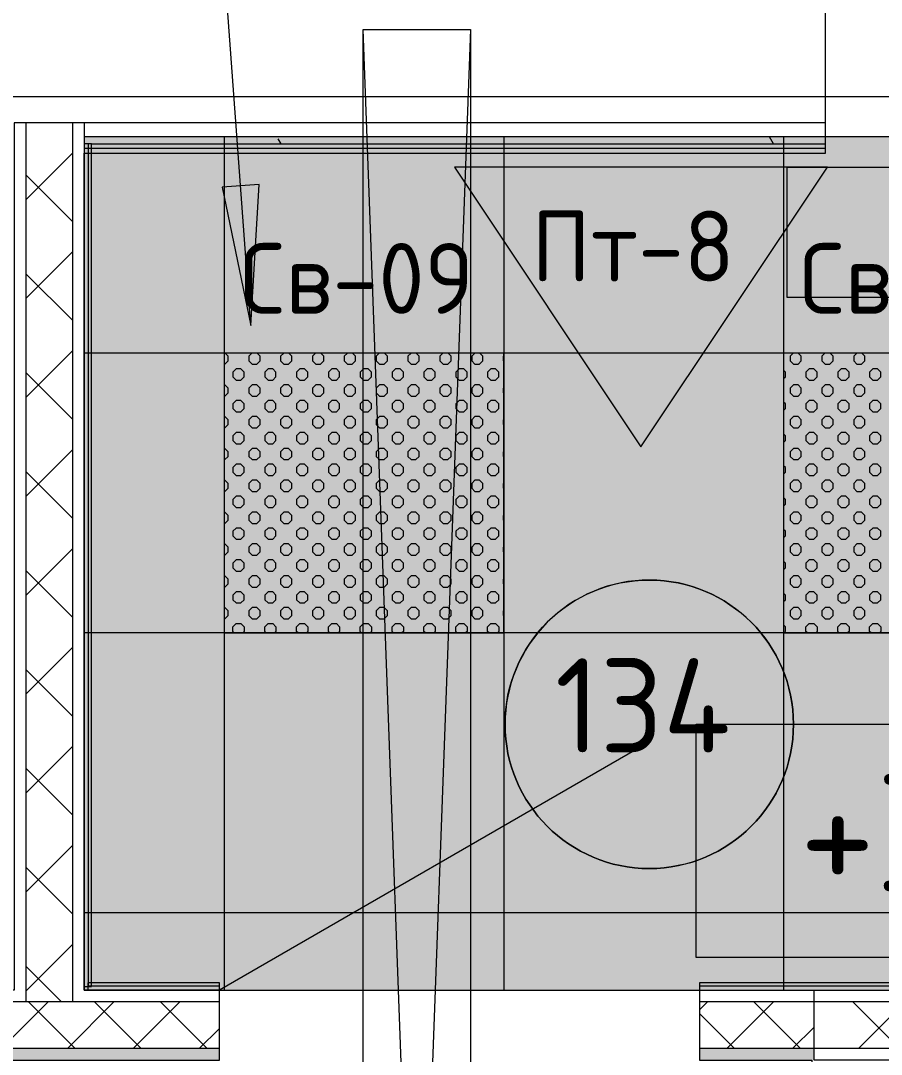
# Model space of a CAD drawing. Header units: millimetres. Extents: x -13069 to 207500, y -71366 to 56785.
# Drawn here: x 170063 to 171909, y 42970 to 45186 of the extents above; entities that cross this region are included whole.
import ezdxf

# ---------------------------------------------------------------- set-up
doc = ezdxf.new("R2010")
doc.units = ezdxf.units.MM
for name, color, linetype, true_color in [('PDF _зоны-номер помещения', 7, 'Continuous', 0xffffff), ('PDF _Ригели', 7, 'Continuous', 0x959595), ('PDF _светильники', 7, 'Continuous', 0xffffff)]:
    doc.layers.add(name, color=color, linetype=linetype, true_color=true_color)
for name, color, linetype in [('PDF _Подложка без мебели', 7, 'Continuous'), ('PDF _Потолки - марка', 7, 'Continuous'), ('PDF _Текст', 7, 'Continuous')]:
    doc.layers.add(name, color=color, linetype=linetype)
doc.layers.add('PDF _Потолки', color=7, linetype='Continuous', lineweight=5, true_color=0x535353)
doc.styles.add('PDF GOST Common', font='GOST_Common.ttf')

msp = doc.modelspace()

# ---------------------------------------------------------------- hatches: boundary and pattern name
at = {"layer": 'PDF _Потолки', "true_color": 0xcae6ff, "transparency": 33554559}
msp.add_hatch(color=254, dxfattribs=at).paths.add_polyline_path([(170199.223, 44937.242), (173189.024, 44937.242), (173189.024, 44767.142), (173775.022, 44767.142), (173789.823, 43107.142), (170199.223, 43107.142)])

# ---------------------------------------------------------------- linework, layer by layer
at = {"layer": 'PDF _зоны-номер помещения', "color": 7, "lineweight": 13}
msp.add_lwpolyline([(171411.32, 43986.642, 0.4142145), (171101.921, 43677.342, 0.41421263), (171411.32, 43368.041, 0.41415967), (171720.622, 43677.342, 0.41416154)], format="xyb", close=True, dxfattribs=at)
at = {"layer": 'PDF _зоны-номер помещения', "color": 7, "lineweight": 0}
msp.add_circle((171411.285, 43677.359), 309.337, dxfattribs=at)
at = {"layer": 'PDF _Подложка без мебели', "lineweight": 18}
for points in [[(170199.223, 44967.142), (170199.223, 44902.142), (171789.024, 44902.142), (171789.024, 44967.142), (171789.024, 45477.142), (173189.024, 45477.142), (172323.02, 45977.142)], [(171789.024, 44967.142), (170061.021, 44967.142), (170049.223, 44967.142), (170049.223, 43107.142), (169964.219, 43107.142), (169964.219, 42957.142), (170489.219, 42957.142), (170489.219, 43123.042), (170207.121, 43123.042), (170207.121, 43107.142)], [(170074.223, 44967.142), (170074.223, 43082.142)], [(170174.223, 44967.142), (170174.223, 43082.142)], [(171789.024, 44937.142), (170211.821, 44937.142), (170199.223, 44937.142)], [(170621.623, 44922.142), (170615.422, 44932.842)], [(171677.421, 44922.142), (171668.821, 44937.142)], [(170199.223, 43115.142), (170215.123, 43115.142), (170215.123, 44922.142), (171789.024, 44922.142)], [(170215.123, 44922.142), (170199.223, 44922.142)], [(170199.223, 44913.142), (171789.024, 44913.142)], [(170208.219, 43115.142), (170208.219, 44922.142)], [(170074.223, 44802.342), (170174.223, 44902.342)], [(171398.521, 43632.142), (170489.219, 43107.142), (170207.121, 43107.142), (170199.223, 43107.142), (170199.223, 43115.142), (170199.223, 44902.142)], [(170174.223, 44755.742), (170074.223, 44855.742)], [(170074.223, 44590.242), (170174.223, 44690.242)], [(170174.223, 44543.642), (170074.223, 44643.642)], [(170074.223, 44378.143), (170174.223, 44478.143)], [(170174.223, 44331.442), (170074.223, 44431.442)], [(170074.223, 44165.942), (170174.223, 44265.942)], [(170174.223, 44119.342), (170074.223, 44219.342)], [(170074.223, 43953.842), (170174.223, 44053.842)], [(170174.223, 43907.243), (170074.223, 44007.243)], [(170074.223, 43741.741), (170174.223, 43841.741)], [(170174.223, 43695.042), (170074.223, 43795.042)], [(170074.223, 43529.542), (170174.223, 43629.542)], [(170174.223, 43482.942), (170074.223, 43582.942)], [(170074.223, 43317.442), (170174.223, 43417.442)], [(170174.223, 43270.841), (170074.223, 43370.841)], [(170074.223, 43105.342), (170174.223, 43205.342)], [(170150.724, 43082.142), (170074.223, 43158.642)], [(170489.219, 43116.142), (170207.121, 43116.142)], [(171519.224, 43107.142), (173788.023, 43107.142), (173788.023, 43123.042), (171519.224, 43123.042), (171519.224, 42957.142), (171760.02, 42957.142), (171760.02, 42667.543), (171925.92, 42667.543), (172450.92, 41758.242)], [(173788.023, 43116.142), (171519.224, 43116.142)], [(173810.319, 42957.142), (171764.72, 42957.142), (171764.72, 43107.142)], [(170489.219, 43082.142), (169964.219, 43082.142)], [(173809.324, 43082.142), (171519.224, 43082.142)], [(171847.721, 43082.142), (171947.721, 42982.142)], [(171960.221, 43082.142), (171860.221, 42982.142)], [(170489.219, 42982.142), (169964.219, 42982.142)], [(173810.124, 42982.142), (171519.224, 42982.142)]]:
    msp.add_lwpolyline(points, dxfattribs=at)
msp.add_lwpolyline([(107330.522, 45023.342, -0.41418731), (106930.522, 44623.342, -0.41428041), (106530.522, 45023.342, -0.4142805), (106930.522, 45423.342, -0.41418741), (107330.522, 45023.342), (174981.919, 45023.342)], format="xyb", dxfattribs=at)
msp.add_lwpolyline([(173286.924, 44592.342), (171706.919, 44592.342), (171706.919, 44872.342), (173286.924, 44872.342)], close=True, dxfattribs=at)
at = {"layer": 'PDF _Подложка без мебели', "color": 250, "lineweight": 18, "true_color": 0x1d1d1d}
for points in [[(170021.72, 42982.142), (170121.72, 43082.142)], [(170179.924, 42982.142), (170079.924, 43082.142)], [(170163.224, 42982.142), (170263.224, 43082.142)], [(170321.421, 42982.142), (170221.421, 43082.142)], [(170304.624, 42982.142), (170404.624, 43082.142)], [(170462.822, 42982.142), (170362.822, 43082.142)], [(171519.224, 43065.342), (171536.021, 43082.142)], [(171577.421, 42982.142), (171677.421, 43082.142)], [(171735.624, 42982.142), (171635.624, 43082.142)], [(171594.224, 42982.142), (171519.224, 43057.142)], [(170446.025, 42982.142), (170489.219, 43025.343)], [(171718.821, 42982.142), (171764.72, 43028.143)]]:
    msp.add_lwpolyline(points, dxfattribs=at)
at = {"layer": 'PDF _Подложка без мебели', "lineweight": 0, "transparency": 33554559}
for points in [[(169964.219, 42982.142), (170489.219, 42982.142), (169964.219, 42957.142), (170489.219, 42957.142)], [(171764.72, 42982.142), (171764.72, 42957.142), (171519.224, 42982.142), (171519.224, 42957.142)]]:
    msp.add_solid(points, dxfattribs=at)
at = {"layer": 'PDF _Потолки', "color": 7, "lineweight": 13}
msp.add_lwpolyline([(170199.223, 44937.242), (170199.223, 43107.142), (173789.823, 43107.142), (173775.022, 44767.142), (173189.024, 44767.142), (173189.024, 44937.242)], close=True, dxfattribs=at)
for points in [[(170499.223, 44937.242), (170499.223, 43107.142)], [(171099.223, 44937.242), (171099.223, 43107.142)], [(171699.223, 44937.242), (171699.223, 43107.142)], [(173777.643, 44473.242), (170199.223, 44473.242)], [(173782.993, 43873.242), (170199.223, 43873.242)], [(173788.342, 43273.242), (170199.223, 43273.242)]]:
    msp.add_lwpolyline(points, dxfattribs=at)
at = {"layer": 'PDF _Потолки - марка', "lineweight": 13}
msp.add_lwpolyline([(171793.321, 44872.342), (170993.321, 44872.342), (171393.321, 44272.341)], close=True, dxfattribs=at)
at = {"layer": 'PDF _Потолки - марка', "color": 7, "lineweight": 0, "true_color": 0xffffff, "transparency": 33554559}
msp.add_solid([(171793.321, 44872.342), (170993.321, 44872.342), (171393.321, 44272.341)], dxfattribs=at)
at = {"layer": 'PDF _Ригели', "lineweight": 18}
for points in [[(170556.919, 44532.842), (170356.12, 47262.542)], [(170797.923, 39030.943), (170797.923, 38910.942), (170797.923, 45167.142)], [(171027.922, 45167.142), (171027.922, 38910.942)]]:
    msp.add_lwpolyline(points, dxfattribs=at)
for points in [[(171027.922, 38910.942), (170797.923, 45167.142), (171027.922, 45167.142), (170797.923, 38910.942)], [(170556.919, 44532.842), (170574.321, 44834.842), (170495.524, 44829.042)], [(171511.821, 43177.342), (171511.821, 43677.342), (172811.821, 43677.342), (172811.821, 43177.342)]]:
    msp.add_lwpolyline(points, close=True, dxfattribs=at)
at = {"layer": 'PDF _Ригели', "color": 7, "lineweight": 18}
msp.add_lwpolyline([(108736.521, 45023.342), (174981.919, 45023.342)], dxfattribs=at)
at = {"layer": 'PDF _Ригели', "lineweight": 0, "transparency": 33554559}
msp.add_solid([(170556.919, 44532.842), (170495.524, 44829.042), (170574.321, 44834.842)], dxfattribs=at)
at = {"layer": 'PDF _светильники', "lineweight": 20}
for points in [[(170499.223, 44449.642), (170501.121, 44449.642), (170508.219, 44456.742), (170508.219, 44466.741), (170501.719, 44473.242)], [(170558.921, 44473.242), (170552.421, 44466.741), (170552.421, 44456.742), (170559.422, 44449.642), (170569.419, 44449.642), (170576.524, 44456.742), (170576.524, 44466.741), (170570.024, 44473.242)], [(170627.22, 44473.242), (170620.622, 44466.741), (170620.622, 44456.742), (170627.72, 44449.642), (170637.724, 44449.642), (170644.822, 44456.742), (170644.822, 44466.741), (170638.322, 44473.242)], [(170695.42, 44473.242), (170688.92, 44466.741), (170688.92, 44456.742), (170696.025, 44449.642), (170706.022, 44449.642), (170713.121, 44456.742), (170713.121, 44466.741), (170706.62, 44473.242)], [(170763.725, 44473.242), (170757.225, 44466.741), (170757.225, 44456.742), (170764.323, 44449.642), (170774.321, 44449.642), (170781.419, 44456.742), (170781.419, 44466.741), (170774.821, 44473.242)], [(170832.023, 44473.242), (170825.523, 44466.741), (170825.523, 44456.742), (170832.621, 44449.642), (170842.619, 44449.642), (170849.62, 44456.742), (170849.62, 44466.741), (170843.119, 44473.242)], [(170900.322, 44473.242), (170893.821, 44466.741), (170893.821, 44456.742), (170900.92, 44449.642), (170910.923, 44449.642), (170917.924, 44456.742), (170917.924, 44466.741), (170911.424, 44473.242)], [(170968.62, 44473.242), (170962.12, 44466.741), (170962.12, 44456.742), (170969.12, 44449.642), (170979.124, 44449.642), (170986.222, 44456.742), (170986.222, 44466.741), (170979.722, 44473.242)], [(171036.924, 44473.242), (171030.424, 44466.741), (171030.424, 44456.742), (171037.425, 44449.642), (171047.422, 44449.642), (171054.521, 44456.742), (171054.521, 44466.741), (171048.02, 44473.242)], [(171099.223, 44456.242), (171098.625, 44456.742), (171098.625, 44466.741), (171099.223, 44467.242)], [(171719.725, 44473.242), (171713.224, 44466.741), (171713.224, 44456.742), (171720.323, 44449.642), (171730.32, 44449.642), (171737.321, 44456.742), (171737.321, 44466.741), (171730.821, 44473.242)], [(171788.023, 44473.242), (171781.523, 44466.741), (171781.523, 44456.742), (171788.523, 44449.642), (171798.521, 44449.642), (171805.619, 44456.742), (171805.619, 44466.741), (171799.119, 44473.242)], [(171856.321, 44473.242), (171849.821, 44466.741), (171849.821, 44456.742), (171856.822, 44449.642), (171866.819, 44449.642), (171873.924, 44456.742), (171873.924, 44466.741), (171867.424, 44473.242)], [(171699.223, 44418.542), (171703.221, 44422.543), (171703.221, 44432.542), (171699.223, 44436.642)], [(170499.223, 44381.343), (170501.121, 44381.343), (170508.219, 44388.442), (170508.219, 44398.442), (170501.121, 44405.541), (170499.223, 44405.541)], [(171099.223, 44387.942), (171098.625, 44388.442), (171098.625, 44398.442), (171099.223, 44398.942)], [(171699.223, 44350.242), (171703.221, 44354.342), (171703.221, 44364.343), (171699.223, 44368.342)], [(170499.223, 44313.043), (170501.121, 44313.043), (170508.219, 44320.143), (170508.219, 44330.142), (170501.121, 44337.242), (170499.223, 44337.242)], [(171099.223, 44319.642), (171098.625, 44320.143), (171098.625, 44330.142), (171099.223, 44330.642)], [(171699.223, 44281.942), (171703.221, 44286.042), (171703.221, 44296.043), (171699.223, 44300.042)], [(170499.223, 44244.842), (170501.121, 44244.842), (170508.219, 44251.843), (170508.219, 44261.842), (170501.121, 44268.942), (170499.223, 44268.942)], [(171099.223, 44251.342), (171098.625, 44251.843), (171098.625, 44261.842), (171099.223, 44262.342)], [(171699.223, 44213.642), (171703.221, 44217.742), (171703.221, 44227.741), (171699.223, 44231.742)], [(170499.223, 44176.542), (170501.121, 44176.542), (170508.219, 44183.543), (170508.219, 44193.542), (170501.121, 44200.642), (170499.223, 44200.642)], [(171099.223, 44183.042), (171098.625, 44183.543), (171098.625, 44193.542), (171099.223, 44194.142)], [(171699.223, 44145.442), (171703.221, 44149.443), (171703.221, 44159.442), (171699.223, 44163.442)], [(170499.223, 44108.242), (170501.121, 44108.242), (170508.219, 44115.342), (170508.219, 44125.343), (170501.121, 44132.342), (170499.223, 44132.342)], [(171099.223, 44114.743), (171098.625, 44115.342), (171098.625, 44125.343), (171099.223, 44125.842)], [(171699.223, 44077.142), (171703.221, 44081.143), (171703.221, 44091.142), (171699.223, 44095.242)], [(170499.223, 44039.942), (170501.121, 44039.942), (170508.219, 44047.042), (170508.219, 44057.041), (170501.121, 44064.042), (170499.223, 44064.042)], [(171099.223, 44046.542), (171098.625, 44047.042), (171098.625, 44057.041), (171099.223, 44057.542)], [(171699.223, 44008.842), (171703.221, 44012.843), (171703.221, 44022.842), (171699.223, 44026.942)], [(170499.223, 43971.643), (170501.121, 43971.643), (170508.219, 43978.742), (170508.219, 43988.742), (170501.121, 43995.841), (170499.223, 43995.841)], [(171099.223, 43978.242), (171098.625, 43978.742), (171098.625, 43988.742), (171099.223, 43989.242)], [(171699.223, 43940.542), (171703.221, 43944.541), (171703.221, 43954.542), (171699.223, 43958.642)], [(170499.223, 43903.343), (170501.121, 43903.343), (170508.219, 43910.443), (170508.219, 43920.442), (170501.121, 43927.542), (170499.223, 43927.542)], [(171099.223, 43909.942), (171098.625, 43910.443), (171098.625, 43920.442), (171099.223, 43920.942)], [(170521.324, 43873.242), (170518.223, 43876.342), (170518.223, 43886.343), (170525.322, 43893.342), (170535.319, 43893.342), (170542.424, 43886.343), (170542.424, 43876.342), (170539.323, 43873.242)], [(170589.622, 43873.242), (170586.521, 43876.342), (170586.521, 43886.343), (170593.62, 43893.342), (170603.624, 43893.342), (170610.624, 43886.343), (170610.624, 43876.342), (170607.621, 43873.242)], [(170657.92, 43873.242), (170654.82, 43876.342), (170654.82, 43886.343), (170661.924, 43893.342), (170671.922, 43893.342), (170678.923, 43886.343), (170678.923, 43876.342), (170675.92, 43873.242)], [(170726.121, 43873.242), (170723.124, 43876.342), (170723.124, 43886.343), (170730.119, 43893.342), (170740.123, 43893.342), (170747.221, 43886.343), (170747.221, 43876.342), (170744.12, 43873.242)], [(170794.419, 43873.242), (170791.423, 43876.342), (170791.423, 43886.343), (170798.423, 43893.342), (170808.421, 43893.342), (170815.519, 43886.343), (170815.519, 43876.342), (170812.425, 43873.242)], [(170862.724, 43873.242), (170859.623, 43876.342), (170859.623, 43886.343), (170866.722, 43893.342), (170876.719, 43893.342), (170883.824, 43886.343), (170883.824, 43876.342), (170880.723, 43873.242)], [(170931.022, 43873.242), (170927.922, 43876.342), (170927.922, 43886.343), (170935.02, 43893.342), (170945.024, 43893.342), (170952.122, 43886.343), (170952.122, 43876.342), (170949.021, 43873.242)], [(170999.321, 43873.242), (170996.22, 43876.342), (170996.22, 43886.343), (171003.324, 43893.342), (171013.322, 43893.342), (171020.42, 43886.343), (171020.42, 43876.342), (171017.32, 43873.242)], [(171067.619, 43873.242), (171064.524, 43876.342), (171064.524, 43886.343), (171071.623, 43893.342), (171081.62, 43893.342), (171088.621, 43886.343), (171088.621, 43876.342), (171085.624, 43873.242)], [(171700.12, 43873.242), (171703.221, 43876.342), (171703.221, 43886.343), (171699.223, 43890.342)], [(171750.419, 43873.242), (171747.325, 43876.342), (171747.325, 43886.343), (171754.423, 43893.342), (171764.421, 43893.342), (171771.519, 43886.343), (171771.519, 43876.342), (171768.425, 43873.242)], [(171818.724, 43873.242), (171815.623, 43876.342), (171815.623, 43886.343), (171822.721, 43893.342), (171832.719, 43893.342), (171839.823, 43886.343), (171839.823, 43876.342), (171836.723, 43873.242)], [(171887.022, 43873.242), (171883.921, 43876.342), (171883.921, 43886.343), (171891.02, 43893.342), (171901.023, 43893.342), (171908.024, 43886.343), (171908.024, 43876.342), (171905.021, 43873.242)]]:
    msp.add_lwpolyline(points, dxfattribs=at)
at = {"layer": 'PDF _светильники', "color": 7, "lineweight": 13}
for points in [[(170499.223, 43873.242), (171099.223, 43873.242), (171099.223, 44473.242), (170499.223, 44473.242)], [(171699.223, 43873.242), (172299.223, 43873.242), (172299.223, 44473.242), (171699.223, 44473.242)]]:
    msp.add_lwpolyline(points, close=True, dxfattribs=at)
at = {"layer": 'PDF _светильники', "lineweight": 20}
for points in [[(170542.424, 44432.542), (170535.319, 44439.642), (170525.322, 44439.642), (170518.223, 44432.542), (170518.223, 44422.543), (170525.322, 44415.542), (170535.319, 44415.542), (170542.424, 44422.543)], [(170610.624, 44432.542), (170603.624, 44439.642), (170593.62, 44439.642), (170586.521, 44432.542), (170586.521, 44422.543), (170593.62, 44415.542), (170603.624, 44415.542), (170610.624, 44422.543)], [(170678.923, 44432.542), (170671.922, 44439.642), (170661.924, 44439.642), (170654.82, 44432.542), (170654.82, 44422.543), (170661.924, 44415.542), (170671.922, 44415.542), (170678.923, 44422.543)], [(170747.221, 44432.542), (170740.123, 44439.642), (170730.119, 44439.642), (170723.124, 44432.542), (170723.124, 44422.543), (170730.119, 44415.542), (170740.123, 44415.542), (170747.221, 44422.543)], [(170815.519, 44432.542), (170808.421, 44439.642), (170798.423, 44439.642), (170791.423, 44432.542), (170791.423, 44422.543), (170798.423, 44415.542), (170808.421, 44415.542), (170815.519, 44422.543)], [(170883.824, 44432.542), (170876.719, 44439.642), (170866.722, 44439.642), (170859.623, 44432.542), (170859.623, 44422.543), (170866.722, 44415.542), (170876.719, 44415.542), (170883.824, 44422.543)], [(170952.122, 44432.542), (170945.024, 44439.642), (170935.02, 44439.642), (170927.922, 44432.542), (170927.922, 44422.543), (170935.02, 44415.542), (170945.024, 44415.542), (170952.122, 44422.543)], [(171020.42, 44432.542), (171013.322, 44439.642), (171003.324, 44439.642), (170996.22, 44432.542), (170996.22, 44422.543), (171003.324, 44415.542), (171013.322, 44415.542), (171020.42, 44422.543)], [(171088.621, 44432.542), (171081.62, 44439.642), (171071.623, 44439.642), (171064.524, 44432.542), (171064.524, 44422.543), (171071.623, 44415.542), (171081.62, 44415.542), (171088.621, 44422.543)], [(171771.519, 44432.542), (171764.421, 44439.642), (171754.423, 44439.642), (171747.325, 44432.542), (171747.325, 44422.543), (171754.423, 44415.542), (171764.421, 44415.542), (171771.519, 44422.543)], [(171839.823, 44432.542), (171832.719, 44439.642), (171822.721, 44439.642), (171815.623, 44432.542), (171815.623, 44422.543), (171822.721, 44415.542), (171832.719, 44415.542), (171839.823, 44422.543)], [(171908.024, 44432.542), (171901.023, 44439.642), (171891.02, 44439.642), (171883.921, 44432.542), (171883.921, 44422.543), (171891.02, 44415.542), (171901.023, 44415.542), (171908.024, 44422.543)], [(170576.524, 44398.442), (170569.419, 44405.541), (170559.422, 44405.541), (170552.421, 44398.442), (170552.421, 44388.442), (170559.422, 44381.343), (170569.419, 44381.343), (170576.524, 44388.442)], [(170644.822, 44398.442), (170637.724, 44405.541), (170627.72, 44405.541), (170620.622, 44398.442), (170620.622, 44388.442), (170627.72, 44381.343), (170637.724, 44381.343), (170644.822, 44388.442)], [(170713.121, 44398.442), (170706.022, 44405.541), (170696.025, 44405.541), (170688.92, 44398.442), (170688.92, 44388.442), (170696.025, 44381.343), (170706.022, 44381.343), (170713.121, 44388.442)], [(170781.419, 44398.442), (170774.321, 44405.541), (170764.323, 44405.541), (170757.225, 44398.442), (170757.225, 44388.442), (170764.323, 44381.343), (170774.321, 44381.343), (170781.419, 44388.442)], [(170849.62, 44398.442), (170842.619, 44405.541), (170832.621, 44405.541), (170825.523, 44398.442), (170825.523, 44388.442), (170832.621, 44381.343), (170842.619, 44381.343), (170849.62, 44388.442)], [(170917.924, 44398.442), (170910.923, 44405.541), (170900.92, 44405.541), (170893.821, 44398.442), (170893.821, 44388.442), (170900.92, 44381.343), (170910.923, 44381.343), (170917.924, 44388.442)], [(170986.222, 44398.442), (170979.124, 44405.541), (170969.12, 44405.541), (170962.12, 44398.442), (170962.12, 44388.442), (170969.12, 44381.343), (170979.124, 44381.343), (170986.222, 44388.442)], [(171054.521, 44398.442), (171047.422, 44405.541), (171037.425, 44405.541), (171030.424, 44398.442), (171030.424, 44388.442), (171037.425, 44381.343), (171047.422, 44381.343), (171054.521, 44388.442)], [(171737.321, 44398.442), (171730.32, 44405.541), (171720.323, 44405.541), (171713.224, 44398.442), (171713.224, 44388.442), (171720.323, 44381.343), (171730.32, 44381.343), (171737.321, 44388.442)], [(171805.619, 44398.442), (171798.521, 44405.541), (171788.523, 44405.541), (171781.523, 44398.442), (171781.523, 44388.442), (171788.523, 44381.343), (171798.521, 44381.343), (171805.619, 44388.442)], [(171873.924, 44398.442), (171866.819, 44405.541), (171856.822, 44405.541), (171849.821, 44398.442), (171849.821, 44388.442), (171856.822, 44381.343), (171866.819, 44381.343), (171873.924, 44388.442)], [(170542.424, 44364.343), (170535.319, 44371.342), (170525.322, 44371.342), (170518.223, 44364.343), (170518.223, 44354.342), (170525.322, 44347.242), (170535.319, 44347.242), (170542.424, 44354.342)], [(170610.624, 44364.343), (170603.624, 44371.342), (170593.62, 44371.342), (170586.521, 44364.343), (170586.521, 44354.342), (170593.62, 44347.242), (170603.624, 44347.242), (170610.624, 44354.342)], [(170678.923, 44364.343), (170671.922, 44371.342), (170661.924, 44371.342), (170654.82, 44364.343), (170654.82, 44354.342), (170661.924, 44347.242), (170671.922, 44347.242), (170678.923, 44354.342)], [(170747.221, 44364.343), (170740.123, 44371.342), (170730.119, 44371.342), (170723.124, 44364.343), (170723.124, 44354.342), (170730.119, 44347.242), (170740.123, 44347.242), (170747.221, 44354.342)], [(170815.519, 44364.343), (170808.421, 44371.342), (170798.423, 44371.342), (170791.423, 44364.343), (170791.423, 44354.342), (170798.423, 44347.242), (170808.421, 44347.242), (170815.519, 44354.342)], [(170883.824, 44364.343), (170876.719, 44371.342), (170866.722, 44371.342), (170859.623, 44364.343), (170859.623, 44354.342), (170866.722, 44347.242), (170876.719, 44347.242), (170883.824, 44354.342)], [(170952.122, 44364.343), (170945.024, 44371.342), (170935.02, 44371.342), (170927.922, 44364.343), (170927.922, 44354.342), (170935.02, 44347.242), (170945.024, 44347.242), (170952.122, 44354.342)], [(171020.42, 44364.343), (171013.322, 44371.342), (171003.324, 44371.342), (170996.22, 44364.343), (170996.22, 44354.342), (171003.324, 44347.242), (171013.322, 44347.242), (171020.42, 44354.342)], [(171088.621, 44364.343), (171081.62, 44371.342), (171071.623, 44371.342), (171064.524, 44364.343), (171064.524, 44354.342), (171071.623, 44347.242), (171081.62, 44347.242), (171088.621, 44354.342)], [(171771.519, 44364.343), (171764.421, 44371.342), (171754.423, 44371.342), (171747.325, 44364.343), (171747.325, 44354.342), (171754.423, 44347.242), (171764.421, 44347.242), (171771.519, 44354.342)], [(171839.823, 44364.343), (171832.719, 44371.342), (171822.721, 44371.342), (171815.623, 44364.343), (171815.623, 44354.342), (171822.721, 44347.242), (171832.719, 44347.242), (171839.823, 44354.342)], [(171908.024, 44364.343), (171901.023, 44371.342), (171891.02, 44371.342), (171883.921, 44364.343), (171883.921, 44354.342), (171891.02, 44347.242), (171901.023, 44347.242), (171908.024, 44354.342)], [(170576.524, 44330.142), (170569.419, 44337.242), (170559.422, 44337.242), (170552.421, 44330.142), (170552.421, 44320.143), (170559.422, 44313.043), (170569.419, 44313.043), (170576.524, 44320.143)], [(170644.822, 44330.142), (170637.724, 44337.242), (170627.72, 44337.242), (170620.622, 44330.142), (170620.622, 44320.143), (170627.72, 44313.043), (170637.724, 44313.043), (170644.822, 44320.143)], [(170713.121, 44330.142), (170706.022, 44337.242), (170696.025, 44337.242), (170688.92, 44330.142), (170688.92, 44320.143), (170696.025, 44313.043), (170706.022, 44313.043), (170713.121, 44320.143)], [(170781.419, 44330.142), (170774.321, 44337.242), (170764.323, 44337.242), (170757.225, 44330.142), (170757.225, 44320.143), (170764.323, 44313.043), (170774.321, 44313.043), (170781.419, 44320.143)], [(170849.62, 44330.142), (170842.619, 44337.242), (170832.621, 44337.242), (170825.523, 44330.142), (170825.523, 44320.143), (170832.621, 44313.043), (170842.619, 44313.043), (170849.62, 44320.143)], [(170917.924, 44330.142), (170910.923, 44337.242), (170900.92, 44337.242), (170893.821, 44330.142), (170893.821, 44320.143), (170900.92, 44313.043), (170910.923, 44313.043), (170917.924, 44320.143)], [(170986.222, 44330.142), (170979.124, 44337.242), (170969.12, 44337.242), (170962.12, 44330.142), (170962.12, 44320.143), (170969.12, 44313.043), (170979.124, 44313.043), (170986.222, 44320.143)], [(171054.521, 44330.142), (171047.422, 44337.242), (171037.425, 44337.242), (171030.424, 44330.142), (171030.424, 44320.143), (171037.425, 44313.043), (171047.422, 44313.043), (171054.521, 44320.143)], [(171737.321, 44330.142), (171730.32, 44337.242), (171720.323, 44337.242), (171713.224, 44330.142), (171713.224, 44320.143), (171720.323, 44313.043), (171730.32, 44313.043), (171737.321, 44320.143)], [(171805.619, 44330.142), (171798.521, 44337.242), (171788.523, 44337.242), (171781.523, 44330.142), (171781.523, 44320.143), (171788.523, 44313.043), (171798.521, 44313.043), (171805.619, 44320.143)], [(171873.924, 44330.142), (171866.819, 44337.242), (171856.822, 44337.242), (171849.821, 44330.142), (171849.821, 44320.143), (171856.822, 44313.043), (171866.819, 44313.043), (171873.924, 44320.143)], [(170542.424, 44296.043), (170535.319, 44303.042), (170525.322, 44303.042), (170518.223, 44296.043), (170518.223, 44286.042), (170525.322, 44278.942), (170535.319, 44278.942), (170542.424, 44286.042)], [(170610.624, 44296.043), (170603.624, 44303.042), (170593.62, 44303.042), (170586.521, 44296.043), (170586.521, 44286.042), (170593.62, 44278.942), (170603.624, 44278.942), (170610.624, 44286.042)], [(170678.923, 44296.043), (170671.922, 44303.042), (170661.924, 44303.042), (170654.82, 44296.043), (170654.82, 44286.042), (170661.924, 44278.942), (170671.922, 44278.942), (170678.923, 44286.042)], [(170747.221, 44296.043), (170740.123, 44303.042), (170730.119, 44303.042), (170723.124, 44296.043), (170723.124, 44286.042), (170730.119, 44278.942), (170740.123, 44278.942), (170747.221, 44286.042)], [(170815.519, 44296.043), (170808.421, 44303.042), (170798.423, 44303.042), (170791.423, 44296.043), (170791.423, 44286.042), (170798.423, 44278.942), (170808.421, 44278.942), (170815.519, 44286.042)], [(170883.824, 44296.043), (170876.719, 44303.042), (170866.722, 44303.042), (170859.623, 44296.043), (170859.623, 44286.042), (170866.722, 44278.942), (170876.719, 44278.942), (170883.824, 44286.042)], [(170952.122, 44296.043), (170945.024, 44303.042), (170935.02, 44303.042), (170927.922, 44296.043), (170927.922, 44286.042), (170935.02, 44278.942), (170945.024, 44278.942), (170952.122, 44286.042)], [(171020.42, 44296.043), (171013.322, 44303.042), (171003.324, 44303.042), (170996.22, 44296.043), (170996.22, 44286.042), (171003.324, 44278.942), (171013.322, 44278.942), (171020.42, 44286.042)], [(171088.621, 44296.043), (171081.62, 44303.042), (171071.623, 44303.042), (171064.524, 44296.043), (171064.524, 44286.042), (171071.623, 44278.942), (171081.62, 44278.942), (171088.621, 44286.042)], [(171771.519, 44296.043), (171764.421, 44303.042), (171754.423, 44303.042), (171747.325, 44296.043), (171747.325, 44286.042), (171754.423, 44278.942), (171764.421, 44278.942), (171771.519, 44286.042)], [(171839.823, 44296.043), (171832.719, 44303.042), (171822.721, 44303.042), (171815.623, 44296.043), (171815.623, 44286.042), (171822.721, 44278.942), (171832.719, 44278.942), (171839.823, 44286.042)], [(171908.024, 44296.043), (171901.023, 44303.042), (171891.02, 44303.042), (171883.921, 44296.043), (171883.921, 44286.042), (171891.02, 44278.942), (171901.023, 44278.942), (171908.024, 44286.042)], [(170576.524, 44261.842), (170569.419, 44268.942), (170559.422, 44268.942), (170552.421, 44261.842), (170552.421, 44251.843), (170559.422, 44244.842), (170569.419, 44244.842), (170576.524, 44251.843)], [(170644.822, 44261.842), (170637.724, 44268.942), (170627.72, 44268.942), (170620.622, 44261.842), (170620.622, 44251.843), (170627.72, 44244.842), (170637.724, 44244.842), (170644.822, 44251.843)], [(170713.121, 44261.842), (170706.022, 44268.942), (170696.025, 44268.942), (170688.92, 44261.842), (170688.92, 44251.843), (170696.025, 44244.842), (170706.022, 44244.842), (170713.121, 44251.843)], [(170781.419, 44261.842), (170774.321, 44268.942), (170764.323, 44268.942), (170757.225, 44261.842), (170757.225, 44251.843), (170764.323, 44244.842), (170774.321, 44244.842), (170781.419, 44251.843)], [(170849.62, 44261.842), (170842.619, 44268.942), (170832.621, 44268.942), (170825.523, 44261.842), (170825.523, 44251.843), (170832.621, 44244.842), (170842.619, 44244.842), (170849.62, 44251.843)], [(170917.924, 44261.842), (170910.923, 44268.942), (170900.92, 44268.942), (170893.821, 44261.842), (170893.821, 44251.843), (170900.92, 44244.842), (170910.923, 44244.842), (170917.924, 44251.843)], [(170986.222, 44261.842), (170979.124, 44268.942), (170969.12, 44268.942), (170962.12, 44261.842), (170962.12, 44251.843), (170969.12, 44244.842), (170979.124, 44244.842), (170986.222, 44251.843)], [(171054.521, 44261.842), (171047.422, 44268.942), (171037.425, 44268.942), (171030.424, 44261.842), (171030.424, 44251.843), (171037.425, 44244.842), (171047.422, 44244.842), (171054.521, 44251.843)], [(171737.321, 44261.842), (171730.32, 44268.942), (171720.323, 44268.942), (171713.224, 44261.842), (171713.224, 44251.843), (171720.323, 44244.842), (171730.32, 44244.842), (171737.321, 44251.843)], [(171805.619, 44261.842), (171798.521, 44268.942), (171788.523, 44268.942), (171781.523, 44261.842), (171781.523, 44251.843), (171788.523, 44244.842), (171798.521, 44244.842), (171805.619, 44251.843)], [(171873.924, 44261.842), (171866.819, 44268.942), (171856.822, 44268.942), (171849.821, 44261.842), (171849.821, 44251.843), (171856.822, 44244.842), (171866.819, 44244.842), (171873.924, 44251.843)], [(170542.424, 44227.741), (170535.319, 44234.841), (170525.322, 44234.841), (170518.223, 44227.741), (170518.223, 44217.742), (170525.322, 44210.642), (170535.319, 44210.642), (170542.424, 44217.742)], [(170610.624, 44227.741), (170603.624, 44234.841), (170593.62, 44234.841), (170586.521, 44227.741), (170586.521, 44217.742), (170593.62, 44210.642), (170603.624, 44210.642), (170610.624, 44217.742)], [(170678.923, 44227.741), (170671.922, 44234.841), (170661.924, 44234.841), (170654.82, 44227.741), (170654.82, 44217.742), (170661.924, 44210.642), (170671.922, 44210.642), (170678.923, 44217.742)], [(170747.221, 44227.741), (170740.123, 44234.841), (170730.119, 44234.841), (170723.124, 44227.741), (170723.124, 44217.742), (170730.119, 44210.642), (170740.123, 44210.642), (170747.221, 44217.742)], [(170815.519, 44227.741), (170808.421, 44234.841), (170798.423, 44234.841), (170791.423, 44227.741), (170791.423, 44217.742), (170798.423, 44210.642), (170808.421, 44210.642), (170815.519, 44217.742)], [(170883.824, 44227.741), (170876.719, 44234.841), (170866.722, 44234.841), (170859.623, 44227.741), (170859.623, 44217.742), (170866.722, 44210.642), (170876.719, 44210.642), (170883.824, 44217.742)], [(170952.122, 44227.741), (170945.024, 44234.841), (170935.02, 44234.841), (170927.922, 44227.741), (170927.922, 44217.742), (170935.02, 44210.642), (170945.024, 44210.642), (170952.122, 44217.742)], [(171020.42, 44227.741), (171013.322, 44234.841), (171003.324, 44234.841), (170996.22, 44227.741), (170996.22, 44217.742), (171003.324, 44210.642), (171013.322, 44210.642), (171020.42, 44217.742)], [(171088.621, 44227.741), (171081.62, 44234.841), (171071.623, 44234.841), (171064.524, 44227.741), (171064.524, 44217.742), (171071.623, 44210.642), (171081.62, 44210.642), (171088.621, 44217.742)], [(171771.519, 44227.741), (171764.421, 44234.841), (171754.423, 44234.841), (171747.325, 44227.741), (171747.325, 44217.742), (171754.423, 44210.642), (171764.421, 44210.642), (171771.519, 44217.742)], [(171839.823, 44227.741), (171832.719, 44234.841), (171822.721, 44234.841), (171815.623, 44227.741), (171815.623, 44217.742), (171822.721, 44210.642), (171832.719, 44210.642), (171839.823, 44217.742)], [(171908.024, 44227.741), (171901.023, 44234.841), (171891.02, 44234.841), (171883.921, 44227.741), (171883.921, 44217.742), (171891.02, 44210.642), (171901.023, 44210.642), (171908.024, 44217.742)], [(170576.524, 44193.542), (170569.419, 44200.642), (170559.422, 44200.642), (170552.421, 44193.542), (170552.421, 44183.543), (170559.422, 44176.542), (170569.419, 44176.542), (170576.524, 44183.543)], [(170644.822, 44193.542), (170637.724, 44200.642), (170627.72, 44200.642), (170620.622, 44193.542), (170620.622, 44183.543), (170627.72, 44176.542), (170637.724, 44176.542), (170644.822, 44183.543)], [(170713.121, 44193.542), (170706.022, 44200.642), (170696.025, 44200.642), (170688.92, 44193.542), (170688.92, 44183.543), (170696.025, 44176.542), (170706.022, 44176.542), (170713.121, 44183.543)], [(170781.419, 44193.542), (170774.321, 44200.642), (170764.323, 44200.642), (170757.225, 44193.542), (170757.225, 44183.543), (170764.323, 44176.542), (170774.321, 44176.542), (170781.419, 44183.543)], [(170849.62, 44193.542), (170842.619, 44200.642), (170832.621, 44200.642), (170825.523, 44193.542), (170825.523, 44183.543), (170832.621, 44176.542), (170842.619, 44176.542), (170849.62, 44183.543)], [(170917.924, 44193.542), (170910.923, 44200.642), (170900.92, 44200.642), (170893.821, 44193.542), (170893.821, 44183.543), (170900.92, 44176.542), (170910.923, 44176.542), (170917.924, 44183.543)], [(170986.222, 44193.542), (170979.124, 44200.642), (170969.12, 44200.642), (170962.12, 44193.542), (170962.12, 44183.543), (170969.12, 44176.542), (170979.124, 44176.542), (170986.222, 44183.543)], [(171054.521, 44193.542), (171047.422, 44200.642), (171037.425, 44200.642), (171030.424, 44193.542), (171030.424, 44183.543), (171037.425, 44176.542), (171047.422, 44176.542), (171054.521, 44183.543)], [(171737.321, 44193.542), (171730.32, 44200.642), (171720.323, 44200.642), (171713.224, 44193.542), (171713.224, 44183.543), (171720.323, 44176.542), (171730.32, 44176.542), (171737.321, 44183.543)], [(171805.619, 44193.542), (171798.521, 44200.642), (171788.523, 44200.642), (171781.523, 44193.542), (171781.523, 44183.543), (171788.523, 44176.542), (171798.521, 44176.542), (171805.619, 44183.543)], [(171873.924, 44193.542), (171866.819, 44200.642), (171856.822, 44200.642), (171849.821, 44193.542), (171849.821, 44183.543), (171856.822, 44176.542), (171866.819, 44176.542), (171873.924, 44183.543)], [(170542.424, 44159.442), (170535.319, 44166.542), (170525.322, 44166.542), (170518.223, 44159.442), (170518.223, 44149.443), (170525.322, 44142.343), (170535.319, 44142.343), (170542.424, 44149.443)], [(170610.624, 44159.442), (170603.624, 44166.542), (170593.62, 44166.542), (170586.521, 44159.442), (170586.521, 44149.443), (170593.62, 44142.343), (170603.624, 44142.343), (170610.624, 44149.443)], [(170678.923, 44159.442), (170671.922, 44166.542), (170661.924, 44166.542), (170654.82, 44159.442), (170654.82, 44149.443), (170661.924, 44142.343), (170671.922, 44142.343), (170678.923, 44149.443)], [(170747.221, 44159.442), (170740.123, 44166.542), (170730.119, 44166.542), (170723.124, 44159.442), (170723.124, 44149.443), (170730.119, 44142.343), (170740.123, 44142.343), (170747.221, 44149.443)], [(170815.519, 44159.442), (170808.421, 44166.542), (170798.423, 44166.542), (170791.423, 44159.442), (170791.423, 44149.443), (170798.423, 44142.343), (170808.421, 44142.343), (170815.519, 44149.443)], [(170883.824, 44159.442), (170876.719, 44166.542), (170866.722, 44166.542), (170859.623, 44159.442), (170859.623, 44149.443), (170866.722, 44142.343), (170876.719, 44142.343), (170883.824, 44149.443)], [(170952.122, 44159.442), (170945.024, 44166.542), (170935.02, 44166.542), (170927.922, 44159.442), (170927.922, 44149.443), (170935.02, 44142.343), (170945.024, 44142.343), (170952.122, 44149.443)], [(171020.42, 44159.442), (171013.322, 44166.542), (171003.324, 44166.542), (170996.22, 44159.442), (170996.22, 44149.443), (171003.324, 44142.343), (171013.322, 44142.343), (171020.42, 44149.443)], [(171088.621, 44159.442), (171081.62, 44166.542), (171071.623, 44166.542), (171064.524, 44159.442), (171064.524, 44149.443), (171071.623, 44142.343), (171081.62, 44142.343), (171088.621, 44149.443)], [(171771.519, 44159.442), (171764.421, 44166.542), (171754.423, 44166.542), (171747.325, 44159.442), (171747.325, 44149.443), (171754.423, 44142.343), (171764.421, 44142.343), (171771.519, 44149.443)], [(171839.823, 44159.442), (171832.719, 44166.542), (171822.721, 44166.542), (171815.623, 44159.442), (171815.623, 44149.443), (171822.721, 44142.343), (171832.719, 44142.343), (171839.823, 44149.443)], [(171908.024, 44159.442), (171901.023, 44166.542), (171891.02, 44166.542), (171883.921, 44159.442), (171883.921, 44149.443), (171891.02, 44142.343), (171901.023, 44142.343), (171908.024, 44149.443)], [(170576.524, 44125.343), (170569.419, 44132.342), (170559.422, 44132.342), (170552.421, 44125.343), (170552.421, 44115.342), (170559.422, 44108.242), (170569.419, 44108.242), (170576.524, 44115.342)], [(170644.822, 44125.343), (170637.724, 44132.342), (170627.72, 44132.342), (170620.622, 44125.343), (170620.622, 44115.342), (170627.72, 44108.242), (170637.724, 44108.242), (170644.822, 44115.342)], [(170713.121, 44125.343), (170706.022, 44132.342), (170696.025, 44132.342), (170688.92, 44125.343), (170688.92, 44115.342), (170696.025, 44108.242), (170706.022, 44108.242), (170713.121, 44115.342)], [(170781.419, 44125.343), (170774.321, 44132.342), (170764.323, 44132.342), (170757.225, 44125.343), (170757.225, 44115.342), (170764.323, 44108.242), (170774.321, 44108.242), (170781.419, 44115.342)], [(170849.62, 44125.343), (170842.619, 44132.342), (170832.621, 44132.342), (170825.523, 44125.343), (170825.523, 44115.342), (170832.621, 44108.242), (170842.619, 44108.242), (170849.62, 44115.342)], [(170917.924, 44125.343), (170910.923, 44132.342), (170900.92, 44132.342), (170893.821, 44125.343), (170893.821, 44115.342), (170900.92, 44108.242), (170910.923, 44108.242), (170917.924, 44115.342)], [(170986.222, 44125.343), (170979.124, 44132.342), (170969.12, 44132.342), (170962.12, 44125.343), (170962.12, 44115.342), (170969.12, 44108.242), (170979.124, 44108.242), (170986.222, 44115.342)], [(171054.521, 44125.343), (171047.422, 44132.342), (171037.425, 44132.342), (171030.424, 44125.343), (171030.424, 44115.342), (171037.425, 44108.242), (171047.422, 44108.242), (171054.521, 44115.342)], [(171737.321, 44125.343), (171730.32, 44132.342), (171720.323, 44132.342), (171713.224, 44125.343), (171713.224, 44115.342), (171720.323, 44108.242), (171730.32, 44108.242), (171737.321, 44115.342)], [(171805.619, 44125.343), (171798.521, 44132.342), (171788.523, 44132.342), (171781.523, 44125.343), (171781.523, 44115.342), (171788.523, 44108.242), (171798.521, 44108.242), (171805.619, 44115.342)], [(171873.924, 44125.343), (171866.819, 44132.342), (171856.822, 44132.342), (171849.821, 44125.343), (171849.821, 44115.342), (171856.822, 44108.242), (171866.819, 44108.242), (171873.924, 44115.342)], [(170542.424, 44091.142), (170535.319, 44098.242), (170525.322, 44098.242), (170518.223, 44091.142), (170518.223, 44081.143), (170525.322, 44074.043), (170535.319, 44074.043), (170542.424, 44081.143)], [(170610.624, 44091.142), (170603.624, 44098.242), (170593.62, 44098.242), (170586.521, 44091.142), (170586.521, 44081.143), (170593.62, 44074.043), (170603.624, 44074.043), (170610.624, 44081.143)], [(170678.923, 44091.142), (170671.922, 44098.242), (170661.924, 44098.242), (170654.82, 44091.142), (170654.82, 44081.143), (170661.924, 44074.043), (170671.922, 44074.043), (170678.923, 44081.143)], [(170747.221, 44091.142), (170740.123, 44098.242), (170730.119, 44098.242), (170723.124, 44091.142), (170723.124, 44081.143), (170730.119, 44074.043), (170740.123, 44074.043), (170747.221, 44081.143)], [(170815.519, 44091.142), (170808.421, 44098.242), (170798.423, 44098.242), (170791.423, 44091.142), (170791.423, 44081.143), (170798.423, 44074.043), (170808.421, 44074.043), (170815.519, 44081.143)], [(170883.824, 44091.142), (170876.719, 44098.242), (170866.722, 44098.242), (170859.623, 44091.142), (170859.623, 44081.143), (170866.722, 44074.043), (170876.719, 44074.043), (170883.824, 44081.143)], [(170952.122, 44091.142), (170945.024, 44098.242), (170935.02, 44098.242), (170927.922, 44091.142), (170927.922, 44081.143), (170935.02, 44074.043), (170945.024, 44074.043), (170952.122, 44081.143)], [(171020.42, 44091.142), (171013.322, 44098.242), (171003.324, 44098.242), (170996.22, 44091.142), (170996.22, 44081.143), (171003.324, 44074.043), (171013.322, 44074.043), (171020.42, 44081.143)], [(171088.621, 44091.142), (171081.62, 44098.242), (171071.623, 44098.242), (171064.524, 44091.142), (171064.524, 44081.143), (171071.623, 44074.043), (171081.62, 44074.043), (171088.621, 44081.143)], [(171771.519, 44091.142), (171764.421, 44098.242), (171754.423, 44098.242), (171747.325, 44091.142), (171747.325, 44081.143), (171754.423, 44074.043), (171764.421, 44074.043), (171771.519, 44081.143)], [(171839.823, 44091.142), (171832.719, 44098.242), (171822.721, 44098.242), (171815.623, 44091.142), (171815.623, 44081.143), (171822.721, 44074.043), (171832.719, 44074.043), (171839.823, 44081.143)], [(171908.024, 44091.142), (171901.023, 44098.242), (171891.02, 44098.242), (171883.921, 44091.142), (171883.921, 44081.143), (171891.02, 44074.043), (171901.023, 44074.043), (171908.024, 44081.143)], [(170576.524, 44057.041), (170569.419, 44064.042), (170559.422, 44064.042), (170552.421, 44057.041), (170552.421, 44047.042), (170559.422, 44039.942), (170569.419, 44039.942), (170576.524, 44047.042)], [(170644.822, 44057.041), (170637.724, 44064.042), (170627.72, 44064.042), (170620.622, 44057.041), (170620.622, 44047.042), (170627.72, 44039.942), (170637.724, 44039.942), (170644.822, 44047.042)], [(170713.121, 44057.041), (170706.022, 44064.042), (170696.025, 44064.042), (170688.92, 44057.041), (170688.92, 44047.042), (170696.025, 44039.942), (170706.022, 44039.942), (170713.121, 44047.042)], [(170781.419, 44057.041), (170774.321, 44064.042), (170764.323, 44064.042), (170757.225, 44057.041), (170757.225, 44047.042), (170764.323, 44039.942), (170774.321, 44039.942), (170781.419, 44047.042)], [(170849.62, 44057.041), (170842.619, 44064.042), (170832.621, 44064.042), (170825.523, 44057.041), (170825.523, 44047.042), (170832.621, 44039.942), (170842.619, 44039.942), (170849.62, 44047.042)], [(170917.924, 44057.041), (170910.923, 44064.042), (170900.92, 44064.042), (170893.821, 44057.041), (170893.821, 44047.042), (170900.92, 44039.942), (170910.923, 44039.942), (170917.924, 44047.042)], [(170986.222, 44057.041), (170979.124, 44064.042), (170969.12, 44064.042), (170962.12, 44057.041), (170962.12, 44047.042), (170969.12, 44039.942), (170979.124, 44039.942), (170986.222, 44047.042)], [(171054.521, 44057.041), (171047.422, 44064.042), (171037.425, 44064.042), (171030.424, 44057.041), (171030.424, 44047.042), (171037.425, 44039.942), (171047.422, 44039.942), (171054.521, 44047.042)], [(171737.321, 44057.041), (171730.32, 44064.042), (171720.323, 44064.042), (171713.224, 44057.041), (171713.224, 44047.042), (171720.323, 44039.942), (171730.32, 44039.942), (171737.321, 44047.042)], [(171805.619, 44057.041), (171798.521, 44064.042), (171788.523, 44064.042), (171781.523, 44057.041), (171781.523, 44047.042), (171788.523, 44039.942), (171798.521, 44039.942), (171805.619, 44047.042)], [(171873.924, 44057.041), (171866.819, 44064.042), (171856.822, 44064.042), (171849.821, 44057.041), (171849.821, 44047.042), (171856.822, 44039.942), (171866.819, 44039.942), (171873.924, 44047.042)], [(170542.424, 44022.842), (170535.319, 44029.942), (170525.322, 44029.942), (170518.223, 44022.842), (170518.223, 44012.843), (170525.322, 44005.842), (170535.319, 44005.842), (170542.424, 44012.843)], [(170610.624, 44022.842), (170603.624, 44029.942), (170593.62, 44029.942), (170586.521, 44022.842), (170586.521, 44012.843), (170593.62, 44005.842), (170603.624, 44005.842), (170610.624, 44012.843)], [(170678.923, 44022.842), (170671.922, 44029.942), (170661.924, 44029.942), (170654.82, 44022.842), (170654.82, 44012.843), (170661.924, 44005.842), (170671.922, 44005.842), (170678.923, 44012.843)], [(170747.221, 44022.842), (170740.123, 44029.942), (170730.119, 44029.942), (170723.124, 44022.842), (170723.124, 44012.843), (170730.119, 44005.842), (170740.123, 44005.842), (170747.221, 44012.843)], [(170815.519, 44022.842), (170808.421, 44029.942), (170798.423, 44029.942), (170791.423, 44022.842), (170791.423, 44012.843), (170798.423, 44005.842), (170808.421, 44005.842), (170815.519, 44012.843)], [(170883.824, 44022.842), (170876.719, 44029.942), (170866.722, 44029.942), (170859.623, 44022.842), (170859.623, 44012.843), (170866.722, 44005.842), (170876.719, 44005.842), (170883.824, 44012.843)], [(170952.122, 44022.842), (170945.024, 44029.942), (170935.02, 44029.942), (170927.922, 44022.842), (170927.922, 44012.843), (170935.02, 44005.842), (170945.024, 44005.842), (170952.122, 44012.843)], [(171020.42, 44022.842), (171013.322, 44029.942), (171003.324, 44029.942), (170996.22, 44022.842), (170996.22, 44012.843), (171003.324, 44005.842), (171013.322, 44005.842), (171020.42, 44012.843)], [(171088.621, 44022.842), (171081.62, 44029.942), (171071.623, 44029.942), (171064.524, 44022.842), (171064.524, 44012.843), (171071.623, 44005.842), (171081.62, 44005.842), (171088.621, 44012.843)], [(171771.519, 44022.842), (171764.421, 44029.942), (171754.423, 44029.942), (171747.325, 44022.842), (171747.325, 44012.843), (171754.423, 44005.842), (171764.421, 44005.842), (171771.519, 44012.843)], [(171839.823, 44022.842), (171832.719, 44029.942), (171822.721, 44029.942), (171815.623, 44022.842), (171815.623, 44012.843), (171822.721, 44005.842), (171832.719, 44005.842), (171839.823, 44012.843)], [(171908.024, 44022.842), (171901.023, 44029.942), (171891.02, 44029.942), (171883.921, 44022.842), (171883.921, 44012.843), (171891.02, 44005.842), (171901.023, 44005.842), (171908.024, 44012.843)], [(170576.524, 43988.742), (170569.419, 43995.841), (170559.422, 43995.841), (170552.421, 43988.742), (170552.421, 43978.742), (170559.422, 43971.643), (170569.419, 43971.643), (170576.524, 43978.742)], [(170644.822, 43988.742), (170637.724, 43995.841), (170627.72, 43995.841), (170620.622, 43988.742), (170620.622, 43978.742), (170627.72, 43971.643), (170637.724, 43971.643), (170644.822, 43978.742)], [(170713.121, 43988.742), (170706.022, 43995.841), (170696.025, 43995.841), (170688.92, 43988.742), (170688.92, 43978.742), (170696.025, 43971.643), (170706.022, 43971.643), (170713.121, 43978.742)], [(170781.419, 43988.742), (170774.321, 43995.841), (170764.323, 43995.841), (170757.225, 43988.742), (170757.225, 43978.742), (170764.323, 43971.643), (170774.321, 43971.643), (170781.419, 43978.742)], [(170849.62, 43988.742), (170842.619, 43995.841), (170832.621, 43995.841), (170825.523, 43988.742), (170825.523, 43978.742), (170832.621, 43971.643), (170842.619, 43971.643), (170849.62, 43978.742)], [(170917.924, 43988.742), (170910.923, 43995.841), (170900.92, 43995.841), (170893.821, 43988.742), (170893.821, 43978.742), (170900.92, 43971.643), (170910.923, 43971.643), (170917.924, 43978.742)], [(170986.222, 43988.742), (170979.124, 43995.841), (170969.12, 43995.841), (170962.12, 43988.742), (170962.12, 43978.742), (170969.12, 43971.643), (170979.124, 43971.643), (170986.222, 43978.742)], [(171054.521, 43988.742), (171047.422, 43995.841), (171037.425, 43995.841), (171030.424, 43988.742), (171030.424, 43978.742), (171037.425, 43971.643), (171047.422, 43971.643), (171054.521, 43978.742)], [(171737.321, 43988.742), (171730.32, 43995.841), (171720.323, 43995.841), (171713.224, 43988.742), (171713.224, 43978.742), (171720.323, 43971.643), (171730.32, 43971.643), (171737.321, 43978.742)], [(171805.619, 43988.742), (171798.521, 43995.841), (171788.523, 43995.841), (171781.523, 43988.742), (171781.523, 43978.742), (171788.523, 43971.643), (171798.521, 43971.643), (171805.619, 43978.742)], [(171873.924, 43988.742), (171866.819, 43995.841), (171856.822, 43995.841), (171849.821, 43988.742), (171849.821, 43978.742), (171856.822, 43971.643), (171866.819, 43971.643), (171873.924, 43978.742)], [(170542.424, 43954.542), (170535.319, 43961.642), (170525.322, 43961.642), (170518.223, 43954.542), (170518.223, 43944.541), (170525.322, 43937.542), (170535.319, 43937.542), (170542.424, 43944.541)], [(170610.624, 43954.542), (170603.624, 43961.642), (170593.62, 43961.642), (170586.521, 43954.542), (170586.521, 43944.541), (170593.62, 43937.542), (170603.624, 43937.542), (170610.624, 43944.541)], [(170678.923, 43954.542), (170671.922, 43961.642), (170661.924, 43961.642), (170654.82, 43954.542), (170654.82, 43944.541), (170661.924, 43937.542), (170671.922, 43937.542), (170678.923, 43944.541)], [(170747.221, 43954.542), (170740.123, 43961.642), (170730.119, 43961.642), (170723.124, 43954.542), (170723.124, 43944.541), (170730.119, 43937.542), (170740.123, 43937.542), (170747.221, 43944.541)], [(170815.519, 43954.542), (170808.421, 43961.642), (170798.423, 43961.642), (170791.423, 43954.542), (170791.423, 43944.541), (170798.423, 43937.542), (170808.421, 43937.542), (170815.519, 43944.541)], [(170883.824, 43954.542), (170876.719, 43961.642), (170866.722, 43961.642), (170859.623, 43954.542), (170859.623, 43944.541), (170866.722, 43937.542), (170876.719, 43937.542), (170883.824, 43944.541)], [(170952.122, 43954.542), (170945.024, 43961.642), (170935.02, 43961.642), (170927.922, 43954.542), (170927.922, 43944.541), (170935.02, 43937.542), (170945.024, 43937.542), (170952.122, 43944.541)], [(171020.42, 43954.542), (171013.322, 43961.642), (171003.324, 43961.642), (170996.22, 43954.542), (170996.22, 43944.541), (171003.324, 43937.542), (171013.322, 43937.542), (171020.42, 43944.541)], [(171088.621, 43954.542), (171081.62, 43961.642), (171071.623, 43961.642), (171064.524, 43954.542), (171064.524, 43944.541), (171071.623, 43937.542), (171081.62, 43937.542), (171088.621, 43944.541)], [(171771.519, 43954.542), (171764.421, 43961.642), (171754.423, 43961.642), (171747.325, 43954.542), (171747.325, 43944.541), (171754.423, 43937.542), (171764.421, 43937.542), (171771.519, 43944.541)], [(171839.823, 43954.542), (171832.719, 43961.642), (171822.721, 43961.642), (171815.623, 43954.542), (171815.623, 43944.541), (171822.721, 43937.542), (171832.719, 43937.542), (171839.823, 43944.541)], [(171908.024, 43954.542), (171901.023, 43961.642), (171891.02, 43961.642), (171883.921, 43954.542), (171883.921, 43944.541), (171891.02, 43937.542), (171901.023, 43937.542), (171908.024, 43944.541)], [(170576.524, 43920.442), (170569.419, 43927.542), (170559.422, 43927.542), (170552.421, 43920.442), (170552.421, 43910.443), (170559.422, 43903.343), (170569.419, 43903.343), (170576.524, 43910.443)], [(170644.822, 43920.442), (170637.724, 43927.542), (170627.72, 43927.542), (170620.622, 43920.442), (170620.622, 43910.443), (170627.72, 43903.343), (170637.724, 43903.343), (170644.822, 43910.443)], [(170713.121, 43920.442), (170706.022, 43927.542), (170696.025, 43927.542), (170688.92, 43920.442), (170688.92, 43910.443), (170696.025, 43903.343), (170706.022, 43903.343), (170713.121, 43910.443)], [(170781.419, 43920.442), (170774.321, 43927.542), (170764.323, 43927.542), (170757.225, 43920.442), (170757.225, 43910.443), (170764.323, 43903.343), (170774.321, 43903.343), (170781.419, 43910.443)], [(170849.62, 43920.442), (170842.619, 43927.542), (170832.621, 43927.542), (170825.523, 43920.442), (170825.523, 43910.443), (170832.621, 43903.343), (170842.619, 43903.343), (170849.62, 43910.443)], [(170917.924, 43920.442), (170910.923, 43927.542), (170900.92, 43927.542), (170893.821, 43920.442), (170893.821, 43910.443), (170900.92, 43903.343), (170910.923, 43903.343), (170917.924, 43910.443)], [(170986.222, 43920.442), (170979.124, 43927.542), (170969.12, 43927.542), (170962.12, 43920.442), (170962.12, 43910.443), (170969.12, 43903.343), (170979.124, 43903.343), (170986.222, 43910.443)], [(171054.521, 43920.442), (171047.422, 43927.542), (171037.425, 43927.542), (171030.424, 43920.442), (171030.424, 43910.443), (171037.425, 43903.343), (171047.422, 43903.343), (171054.521, 43910.443)], [(171737.321, 43920.442), (171730.32, 43927.542), (171720.323, 43927.542), (171713.224, 43920.442), (171713.224, 43910.443), (171720.323, 43903.343), (171730.32, 43903.343), (171737.321, 43910.443)], [(171805.619, 43920.442), (171798.521, 43927.542), (171788.523, 43927.542), (171781.523, 43920.442), (171781.523, 43910.443), (171788.523, 43903.343), (171798.521, 43903.343), (171805.619, 43910.443)], [(171873.924, 43920.442), (171866.819, 43927.542), (171856.822, 43927.542), (171849.821, 43920.442), (171849.821, 43910.443), (171856.822, 43903.343), (171866.819, 43903.343), (171873.924, 43910.443)]]:
    msp.add_lwpolyline(points, close=True, dxfattribs=at)
at = {"layer": 'PDF _светильники', "color": 53, "lineweight": 0, "true_color": 0xf7e046, "transparency": 33554559}
for points in [[(170499.223, 43873.242), (171099.223, 43873.242), (170499.223, 44473.242), (171099.223, 44473.242)], [(171699.223, 43873.242), (172299.223, 43873.242), (171699.223, 44473.242), (172299.223, 44473.242)]]:
    msp.add_solid(points, dxfattribs=at)

# ---------------------------------------------------------------- texts
at = {"layer": 'PDF _Текст', "attachment_point": 4, "style": 'PDF GOST Common'}
for s, insert, char_height in [('Пт-8', (171158.249, 44702.68), 151.5063), ('Св-09', (170533.828, 44633.571), 151.5063), ('Св-09', (171733.983, 44633.571), 151.5063), ('134', (171209.047, 43717.739), 202.0083)]:
    msp.add_mtext(s, dxfattribs=dict(at, insert=insert, char_height=char_height))
at = {"layer": 'PDF _Текст', "color": 252, "true_color": 0x959595, "insert": (171732.924, 43414.963), "char_height": 252.5097, "attachment_point": 4, "style": 'PDF GOST Common'}
msp.add_mtext('+3,000', dxfattribs=at)

doc.saveas('drawing.dxf')
